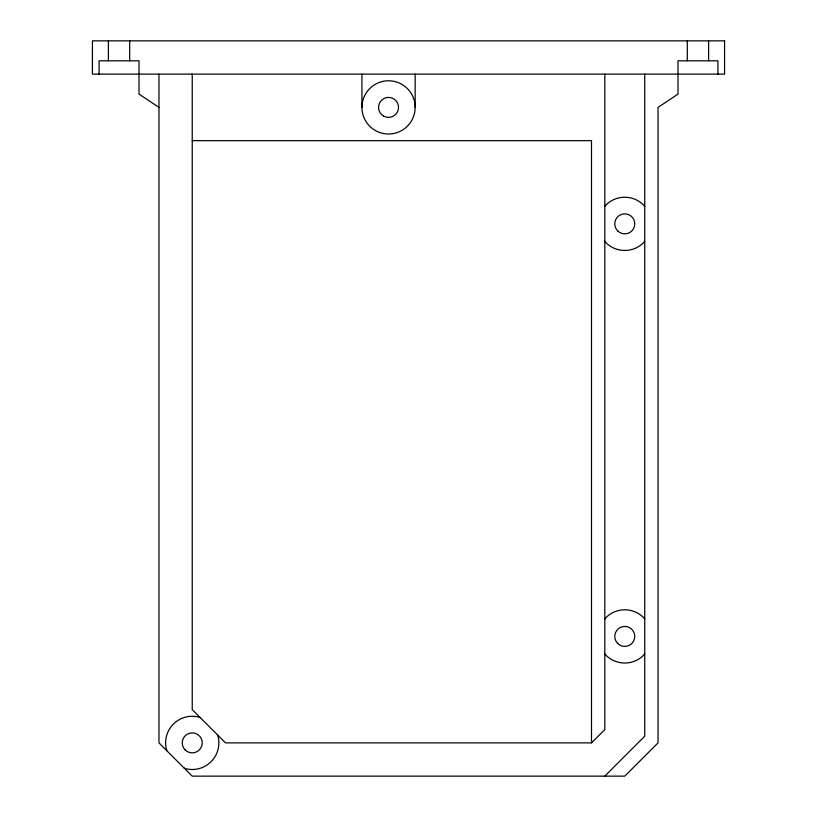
<?xml version="1.0" encoding="UTF-8"?>
<svg xmlns="http://www.w3.org/2000/svg" width="817" height="817" viewBox="0 0 817 817"><rect width="100%" height="100%" fill="white"/><g stroke="black" fill="none" stroke-linecap="round" stroke-linejoin="round"><path stroke-width="1.23" d="M604.805 206.507L605.948 205.026A26.614 26.614 0 0 1 643.582 205.026L644.725 206.507M644.725 241.178L643.582 242.669A26.614 26.614 0 0 1 605.948 242.669L604.805 241.178M604.805 619.072L605.948 617.591A26.614 26.614 0 0 1 643.582 617.591L644.725 619.072M644.725 653.743L643.582 655.234A26.614 26.614 0 0 1 605.948 655.234L604.805 653.743M192.24 74.122L192.24 709.605L225.502 742.878L591.498 742.878L604.805 729.571L604.805 74.122M604.805 776.15L644.725 736.219L644.725 74.122M192.24 140.667L591.498 140.667L591.498 742.878M200.267 717.643L199.123 717.173A26.614 26.614 0 0 0 166.525 749.771L167.005 750.915M184.203 768.113L185.347 768.593A26.614 26.614 0 0 0 217.945 735.994L217.475 734.84M158.968 107.395L139.002 94.088L139.002 60.815L99.071 60.815L99.071 74.122M717.929 74.122L717.929 60.815L677.998 60.815L677.998 94.088L658.032 107.395L658.032 742.878L624.76 776.15L192.24 776.15L158.968 742.878L158.968 74.122M708.605 40.85L708.605 60.815M687.311 40.85L687.311 60.815M415.159 74.122L415.159 107.395A26.614 26.614 0 0 1 375.228 130.444A26.614 26.614 0 0 1 375.228 84.345A26.614 26.614 0 0 1 415.159 107.395M361.921 74.122L361.921 107.395M129.689 40.85L129.689 60.815M108.395 40.85L108.395 60.815M724.577 40.85L92.423 40.85L92.423 74.122L724.577 74.122L724.577 40.85M185.173 749.935A9.978 9.978 0 0 0 201.881 745.461A9.978 9.978 0 0 0 189.656 733.237A9.978 9.978 0 0 0 185.173 749.935M617.703 230.905A9.978 9.978 0 0 0 634.411 226.432A9.978 9.978 0 0 0 622.186 214.197A9.978 9.978 0 0 0 617.703 230.905M383.551 116.034A9.978 9.978 0 0 0 398.522 107.395A9.978 9.978 0 0 0 383.551 98.745A9.978 9.978 0 0 0 383.551 116.034M617.703 643.469A9.978 9.978 0 0 0 634.411 638.996A9.978 9.978 0 0 0 622.186 626.772A9.978 9.978 0 0 0 617.703 643.469"/></g></svg>
